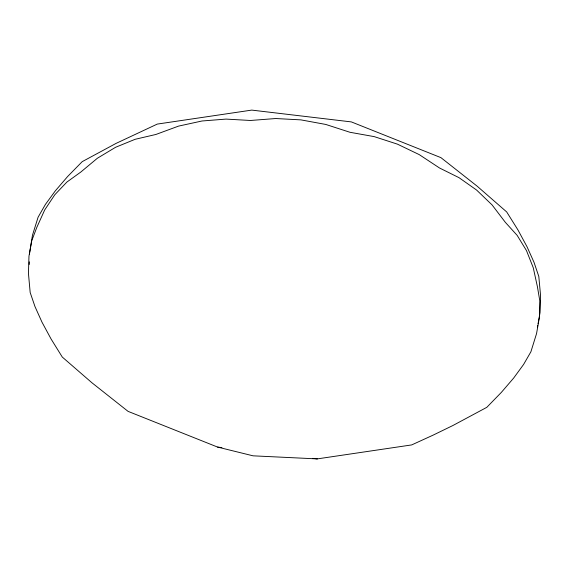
<?xml version="1.0" encoding="UTF-8"?>
<svg xmlns="http://www.w3.org/2000/svg" width="569" height="569" viewBox="0 0 569 569"><rect width="100%" height="100%" fill="white"/><g stroke="black" fill="none" stroke-linecap="round" stroke-linejoin="round"><path stroke-width="0.85" d="M29.247 264.45L29.296 261.84M29.453 254.023L32.447 235.296L38.095 217.202L45.413 204.42L55.328 190.843L67.619 176.525L82.185 161.66L116.069 143.388L157.279 124.085L251.768 110.102L351.358 121.908L440.918 157.634L477.064 186.106L506.695 211.945L517.897 229.848L527.001 246.704L533.999 262.259L538.807 276.47L540.55 295.425L540.031 312.694L538.046 323.789M537.435 327.203L537.741 325.496M317.218 458.899L411.707 444.915L433.158 435.114L452.931 425.498L486.801 407.34L501.381 392.354L513.672 378.044L523.587 364.466L530.891 351.798L536.553 333.59L539.519 316.599L539.825 300.958L537.442 286.84L533.274 267.793L526.489 250.609L517.164 235.381L505.329 222.315L492.093 204.932L476.552 190.018L458.998 177.663L439.553 168.011L419.218 154.604L397.39 144.135L374.231 136.624L349.992 132.285L325.774 124.447L300.937 119.881L275.745 118.53L250.403 120.479L226.035 119.092L202.023 120.991L178.566 126.105L155.913 134.462L135.109 139.305L115.557 147.3L97.413 158.218L80.819 172.037L66.886 182.066L54.816 194.747L44.688 209.954L36.729 227.579L31.722 240.829L28.969 256.192L28.45 273.461L30.178 292.53L35.001 306.627L41.999 322.182L51.103 339.039L62.284 357.055L91.936 382.773L128.068 411.366L217.628 447.092L253.07 455.826L317.218 458.899L312.808 458.358M217.628 447.092L221.917 447.59"/></g></svg>
